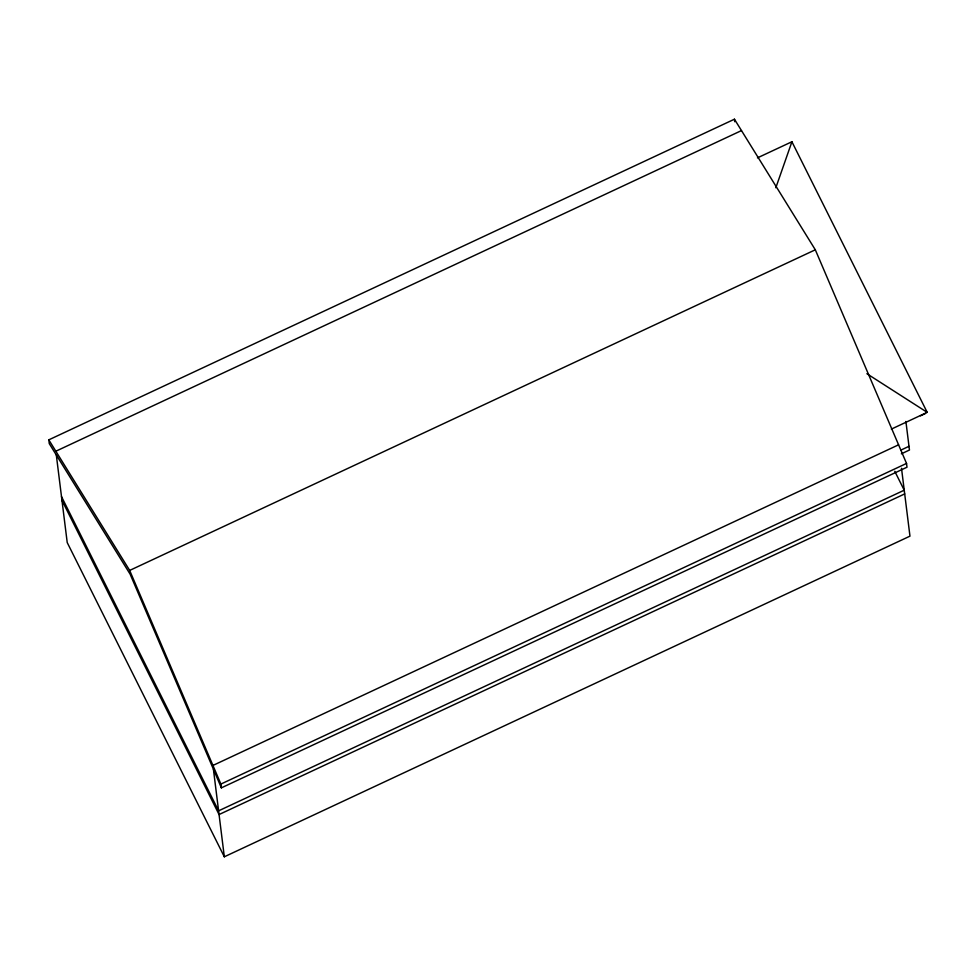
<?xml version="1.0" encoding="UTF-8"?>
<svg xmlns="http://www.w3.org/2000/svg" width="976" height="976" viewBox="0 0 976 976"><rect width="100%" height="100%" fill="white"/><g stroke="black" fill="none" stroke-linecap="round" stroke-linejoin="round"><path stroke-width="1.46" d="M775.835 187.734L791.914 141.752L927.2 412.348L891.356 429.111M48.8 439.847L734.44 119.206L815.314 249.795L906.533 463.429L906.997 467.211L221.369 787.852L130.15 574.217L49.276 443.629L48.8 439.847L129.674 570.423L220.893 784.07L221.369 787.852M55.852 451.217L741.479 130.589M757.437 157.868L791.914 141.752M129.674 570.423L815.314 249.795M920.441 415.849L925.565 413.446M212.939 765.44L898.579 444.812M900.885 450.107L908.998 446.313M901.348 453.828L909.461 450.021L905.899 421.473M220.893 784.07L906.533 463.429M904.691 493.917L219.063 814.545L61.964 500.322M56.315 455.011L67.222 542.571L224.321 856.794L909.961 536.153L901.507 468.285M866.895 373.71L927.2 412.348M894.772 471.286L904.227 490.196L218.6 810.836L61.5 496.613M734.44 119.206L734.745 121.732M213.415 769.234L224.321 856.794"/></g></svg>
